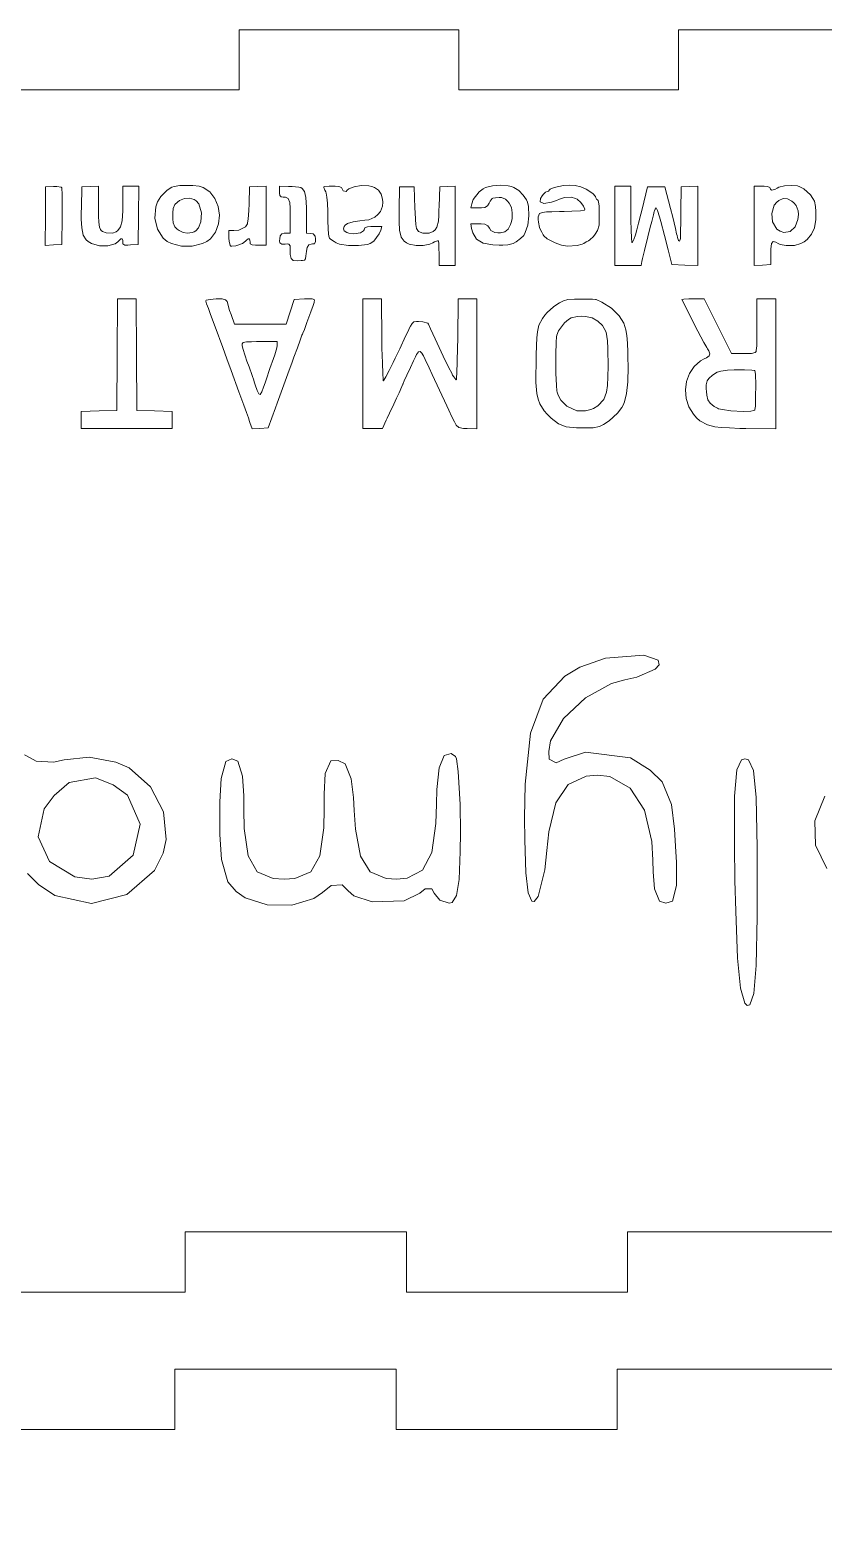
# Model space of a CAD drawing. Header units: millimetres. Extents: x 0 to 610, y 0 to 514.
# Drawn here: x 126.2 to 165.8, y 340.9 to 415 of the extents above; entities that cross this region are included whole.
import ezdxf

# ---------------------------------------------------------------- set-up
doc = ezdxf.new("R2010")
doc.units = ezdxf.units.MM
doc.header["$LTSCALE"] = 0.05
doc.layers.get('0').update_dxf_attribs({"plot": 0})
doc.layers.add('CUT', color=1, linetype='Continuous', lineweight=0)
doc.layers.add('ETCH', color=5, linetype='Continuous', lineweight=0)

# ---------------------------------------------------------------- blocks, each defined once
blk = doc.blocks.new('top')
blk.add_lwpolyline([(137.821, -240), (148.846, -240), (148.846, -237), (159.872, -237), (159.872, -240), (170.897, -240), (170.897, -237), (181.923, -237), (181.923, -240), (192.949, -240), (192.949, -237), (203.974, -237), (203.974, -240), (215, -240), (215, -227.368)])
blk = doc.blocks.new('back_outer')
for points in [[(181.923, 63), (170.897, 63), (170.897, 60), (159.872, 60), (159.872, 63), (148.846, 63), (148.846, 60), (137.821, 60)], [(135.359, 0), (146.308, 0), (146.308, 3), (157.256, 3), (157.256, 0), (168.205, 0), (168.205, 3), (179.154, 3)]]:
    blk.add_lwpolyline(points)
blk = doc.blocks.new('polymaker')
for p, q in [((152.44, 59.8), (152.73, 63.31)), ((152.73, 63.31), (153.22, 64.73)), ((153.22, 64.73), (153.55, 64.8)), ((153.55, 64.8), (153.87, 64.5)), ((153.87, 64.5), (154.38, 62.65)), ((154.38, 62.65), (154.75, 58.92)), ((152.32, 53.75), (152.44, 59.8)), ((154.75, 58.92), (154.99, 53.04)), ((152.3, 49.63), (152.32, 53.75)), ((154.99, 53.04), (155.08, 49.22)), ((162.88, 51.79), (163.69, 52.05)), ((163.69, 52.05), (164.48, 51.81)), ((189.78, 51.09), (190.34, 51.95)), ((190.34, 51.95), (190.72, 52.05)), ((190.72, 52.05), (191.86, 51.68)), ((207.57, 51.47), (210.32, 52.3)), ((210.32, 52.3), (213.38, 52.26)), ((213.38, 52.26), (216.15, 51.36)), ((230.89, 50.97), (235.31, 52.07)), ((235.31, 52.07), (239.85, 51.07)), ((162.35, 49.84), (162.88, 51.79)), ((164.48, 51.81), (165.13, 50.26)), ((165.13, 50.26), (165.29, 48.14)), ((178.77, 47.87), (179.6, 51.21)), ((179.6, 51.21), (180.11, 51.82)), ((180.11, 51.82), (180.41, 51.78)), ((180.41, 51.78), (180.87, 50.74)), ((180.87, 50.74), (181.16, 48.26)), ((189.46, 49.07), (189.78, 51.09)), ((191.86, 51.68), (192.6, 50.8)), ((192.6, 50.8), (192.88, 50.24)), ((192.88, 50.24), (193.7, 50.24)), ((193.7, 50.24), (194.38, 50.8)), ((194.38, 50.8), (196.34, 51.75)), ((196.34, 51.75), (200.31, 51.88)), ((200.31, 51.88), (202.58, 51.13)), ((202.58, 51.13), (203.32, 50.52)), ((203.32, 50.52), (204.06, 49.76)), ((205.44, 49.85), (206.5, 50.72)), ((206.5, 50.72), (207.57, 51.47)), ((216.15, 51.36), (217.25, 50.59)), ((217.25, 50.59), (218.3, 49.37)), ((227.46, 47.96), (230.89, 50.97)), ((239.85, 51.07), (241.9, 49.72)), ((152.32, 45.14), (152.3, 49.63)), ((155.08, 49.22), (155.15, 44.82)), ((162.38, 46.97), (162.35, 49.84)), ((181.16, 48.26), (181.29, 44.13)), ((189.32, 45.59), (189.46, 49.07)), ((195.95, 48.93), (194.05, 47.93)), ((197.22, 49.05), (195.95, 48.93)), ((198.56, 48.96), (197.22, 49.05)), ((200.55, 48.14), (198.56, 48.96)), ((204.06, 49.76), (205.44, 49.85)), ((209.94, 48.96), (207.97, 48.12)), ((211.3, 49.05), (209.94, 48.96)), ((212.66, 48.96), (211.3, 49.05)), ((214.63, 48.12), (212.66, 48.96)), ((218.3, 49.37), (219.11, 46.59)), ((233.09, 48.66), (230.11, 46.05)), ((235.27, 49.05), (233.09, 48.66)), ((237.39, 48.77), (235.27, 49.05)), ((240.54, 46.85), (237.39, 48.77)), ((241.9, 49.72), (243.27, 48.32)), ((143.61, 47.71), (145.05, 44.79)), ((162.48, 44.93), (162.38, 46.97)), ((165.29, 48.14), (165.3, 46.68)), ((165.3, 46.68), (165.43, 44.34)), ((178.52, 45.48), (178.77, 47.87)), ((194.05, 47.93), (192.89, 45.72)), ((201.77, 46.19), (200.55, 48.14)), ((207.97, 48.12), (206.83, 46.12)), ((215.77, 46.14), (214.63, 48.12)), ((219.11, 46.59), (219.29, 43.49)), ((226.37, 45.82), (227.46, 47.96)), ((241.93, 43.76), (240.54, 46.85)), ((145.05, 44.79), (145.13, 41.77)), ((152.44, 38.86), (152.32, 45.14)), ((155.15, 44.82), (155.13, 38.68)), ((162.62, 42.8), (162.48, 44.93)), ((178.29, 43.13), (178.52, 45.48)), ((189.3, 43.22), (189.32, 45.59)), ((192.89, 45.72), (192.36, 42.09)), ((202.39, 42.8), (201.77, 46.19)), ((206.83, 46.12), (206.35, 42.66)), ((216.25, 42.71), (215.77, 46.14)), ((225.99, 44.1), (226.37, 45.82)), ((230.11, 46.05), (229.23, 42.2)), ((162.99, 39.71), (162.62, 42.8)), ((165.43, 44.34), (166.37, 40.44)), ((177.4, 39.52), (178.29, 43.13)), ((181.29, 44.13), (181.3, 41.38)), ((189.35, 39.73), (189.3, 43.22)), ((202.55, 40.47), (202.39, 42.8)), ((206.35, 42.66), (206.3, 40.28)), ((216.3, 40.35), (216.25, 42.71)), ((219.29, 43.49), (219.3, 41.39)), ((226.32, 40.64), (225.99, 44.1)), ((241.21, 40.26), (241.93, 43.76)), ((145.13, 41.77), (143.86, 38.68)), ((181.3, 41.38), (181.23, 37.2)), ((192.36, 42.09), (192.3, 39.67)), ((219.3, 41.39), (219.29, 39.39)), ((229.23, 42.2), (230.79, 38.56)), ((164.17, 36.91), (162.99, 39.71)), ((166.37, 40.44), (168.16, 37.68)), ((175.89, 37.25), (177.4, 39.52)), ((189.59, 35.61), (189.35, 39.73)), ((192.3, 39.67), (192.26, 37.87)), ((202.64, 38.87), (202.55, 40.47)), ((206.3, 40.28), (206.29, 38.42)), ((216.32, 38.66), (216.3, 40.35)), ((219.29, 39.39), (219.14, 36.49)), ((227.94, 37.51), (226.32, 40.64)), ((239.94, 38.6), (241.21, 40.26)), ((152.77, 35.47), (152.44, 38.86)), ((155.13, 38.68), (154.86, 35.41)), ((168.16, 37.68), (170.7, 36.24)), ((173.64, 36.18), (175.89, 37.25)), ((181.23, 37.2), (180.57, 30.84)), ((192.26, 37.87), (191.94, 35.14)), ((202.91, 36.51), (202.64, 38.87)), ((206.29, 38.42), (206.15, 35.86)), ((216.47, 36.19), (216.32, 38.66)), ((230.61, 35.17), (227.94, 37.51)), ((230.79, 38.56), (232.58, 37.26)), ((232.58, 37.26), (234.78, 36.39)), ((238.1, 36.99), (239.94, 38.6)), ((153.39, 34.17), (152.77, 35.47)), ((154.86, 35.41), (154.27, 34.16)), ((165.65, 35.43), (164.17, 36.91)), ((168.1, 33.91), (165.65, 35.43)), ((170.7, 36.24), (172.22, 36.05)), ((172.22, 36.05), (173.64, 36.18)), ((189.81, 34.05), (189.59, 35.61)), ((203.69, 34.67), (202.91, 36.51)), ((206.15, 35.86), (205.47, 34.28)), ((217.07, 34.34), (216.47, 36.19)), ((219.14, 36.49), (218.54, 34.37)), ((234.78, 36.39), (238.1, 36.99)), ((153.83, 34.05), (153.39, 34.17)), ((154.27, 34.16), (153.83, 34.05)), ((173.73, 33.2), (168.1, 33.91)), ((176.37, 34.08), (173.73, 33.2)), ((177.35, 34.53), (176.37, 34.08)), ((178.23, 34.09), (177.35, 34.53)), ((178.3, 33.1), (178.23, 34.09)), ((189.94, 33.74), (189.81, 34.05)), ((190.47, 33.36), (189.94, 33.74)), ((191.34, 33.61), (190.47, 33.36)), ((191.94, 35.14), (191.34, 33.61)), ((204.56, 34.24), (203.69, 34.67)), ((205.47, 34.28), (204.56, 34.24)), ((217.8, 34.05), (217.07, 34.34)), ((218.54, 34.37), (217.8, 34.05)), ((232.27, 34.43), (230.61, 35.17)), ((235.59, 33.84), (232.27, 34.43)), ((238.69, 34.16), (235.59, 33.84)), ((240.04, 34.45), (238.69, 34.16)), ((242.21, 34.33), (240.04, 34.45)), ((242.96, 33.92), (242.21, 34.33)), ((243.63, 33.52), (242.96, 33.92)), ((176.44, 28.98), (178.07, 31.78)), ((178.07, 31.78), (178.3, 33.1)), ((180.57, 30.84), (179, 26.59)), ((173.72, 26.41), (176.44, 28.98)), ((170.48, 24.62), (173.72, 26.41)), ((179, 26.59), (176.28, 23.72)), ((167.3, 23.83), (168.83, 24.17)), ((168.83, 24.17), (170.48, 24.62)), ((164.55, 22.29), (165.02, 22.83)), ((164.65, 21.71), (164.55, 22.29)), ((165.02, 22.83), (167.3, 23.83)), ((174.4, 22.6), (171.22, 21.49)), ((176.28, 23.72), (174.4, 22.6)), ((166.43, 21.09), (164.65, 21.71)), ((171.22, 21.49), (166.43, 21.09))]:
    blk.add_line(p, q)
blk = doc.blocks.new('electromate')
for p, q in [((729.9, 136.5), (729.9, 185.1)), ((729.9, 185.1), (752.1, 184.8)), ((752.1, 184.8), (756.6, 184.7)), ((756.6, 184.7), (764.3, 184.4)), ((764.3, 184.4), (770.5, 184.1)), ((770.5, 184.1), (775.4, 183.5)), ((775.4, 183.5), (780.9, 182.1)), ((780.9, 182.1), (786.4, 179)), ((786.4, 179), (788.9, 176.8)), ((847.9, 173.3), (854.1, 179)), ((854.1, 179), (858.3, 181.8)), ((858.3, 181.8), (861.3, 183.2)), ((861.3, 183.2), (866, 184.2)), ((866, 184.2), (870.7, 184.4)), ((870.7, 184.4), (873.9, 184.4)), ((873.9, 184.4), (878.6, 184.3)), ((878.6, 184.3), (886.1, 183.5)), ((886.1, 183.5), (891.9, 181.2)), ((891.9, 181.2), (897.4, 177)), ((952.9, 136.5), (952.9, 185)), ((952.9, 185), (960.1, 184.7)), ((960.1, 184.7), (962.8, 184.7)), ((962.8, 184.7), (966.3, 184.1)), ((966.3, 184.1), (968.2, 182.2)), ((968.2, 182.2), (969.6, 179.9)), ((969.6, 179.9), (971.4, 176.2)), ((1019.7, 177.2), (1020.4, 178.7)), ((1020.4, 178.7), (1023.1, 184.9)), ((1023.1, 184.9), (1030.5, 184.9)), ((1030.5, 184.9), (1037.9, 184.9)), ((1037.9, 184.9), (1037.9, 136.4)), ((1103.1, 169.4), (1108.6, 184.4)), ((1108.6, 184.4), (1114.6, 184.7)), ((1114.6, 184.7), (1120.5, 185)), ((1120.5, 185), (1122.1, 180.2)), ((1122.1, 180.2), (1122.3, 179.5)), ((1122.3, 179.5), (1123.2, 176.9)), ((1180.1, 178.5), (1180.1, 184.9)), ((1180.1, 184.9), (1214, 184.9)), ((1180.1, 172), (1180.1, 178.5)), ((1214, 184.9), (1247.9, 184.9)), ((1247.9, 184.9), (1247.9, 178.5)), ((1247.9, 178.5), (1247.9, 172)), ((745.1, 168.1), (744.9, 161.8)), ((745.4, 170.6), (745.1, 168.1)), ((745.6, 171.1), (745.4, 170.6)), ((746.2, 171.4), (745.6, 171.1)), ((748.5, 171.8), (746.2, 171.4)), ((754.2, 172), (748.5, 171.8)), ((763.5, 171.5), (754.2, 172)), ((769.6, 170.7), (763.5, 171.5)), ((772.5, 170), (769.6, 170.7)), ((773.4, 169.7), (772.5, 170)), ((775.7, 168.3), (773.4, 169.7)), ((778.9, 166), (775.7, 168.3)), ((788.9, 176.8), (791.2, 174.2)), ((791.2, 174.2), (794.7, 168.6)), ((794.7, 168.6), (796.7, 162.4)), ((842.6, 164.9), (843.6, 167.3)), ((843.6, 167.3), (844.7, 169.2)), ((844.7, 169.2), (847.9, 173.3)), ((862.5, 167.9), (858, 163.1)), ((865.7, 169.8), (862.5, 167.9)), ((867.7, 170.7), (865.7, 169.8)), ((871.9, 171.7), (867.7, 170.7)), ((878.2, 171.5), (871.9, 171.7)), ((885.7, 168.1), (878.2, 171.5)), ((890.1, 163.7), (885.7, 168.1)), ((897.4, 177), (900.5, 174)), ((900.5, 174), (902.7, 171.5)), ((902.7, 171.5), (905.8, 166.3)), ((971.4, 176.2), (973.8, 171.1)), ((973.8, 171.1), (975.2, 167.9)), ((975.2, 167.9), (980.7, 156.3)), ((1012.7, 162.1), (1014.8, 166.6)), ((1014.8, 166.6), (1018, 173.4)), ((1018, 173.4), (1019.7, 177.2)), ((1101.9, 166), (1103.1, 169.4)), ((1123.2, 176.9), (1124.7, 172.8)), ((1124.7, 172.8), (1126.7, 167.4)), ((1126.7, 167.4), (1130.3, 157.5)), ((1193.2, 171.7), (1180.1, 172)), ((1206.4, 171.4), (1193.2, 171.7)), ((1206.6, 129.7), (1206.4, 171.4)), ((1221.4, 171.4), (1221.1, 129.7)), ((1234.6, 171.7), (1221.4, 171.4)), ((1247.9, 172), (1234.6, 171.7)), ((744.9, 161.8), (744.8, 151.5)), ((780.6, 163.4), (778.9, 166)), ((781.4, 159.8), (780.6, 163.4)), ((781.6, 157.3), (781.4, 159.8)), ((781.7, 155.3), (781.6, 157.3)), ((781.8, 152.2), (781.7, 155.3)), ((797.3, 156), (796.4, 149.6)), ((796.7, 162.4), (797.3, 156)), ((840.2, 150), (841.1, 158.6)), ((841.1, 158.6), (842.6, 164.9)), ((856.1, 157.6), (855.4, 152.6)), ((858, 163.1), (856.1, 157.6)), ((892.2, 159.9), (890.1, 163.7)), ((892.9, 157.8), (892.2, 159.9)), ((893.1, 156.7), (892.9, 157.8)), ((893.4, 152.7), (893.1, 156.7)), ((905.8, 166.3), (907, 162.8)), ((907, 162.8), (908.1, 158.6)), ((908.1, 158.6), (908.8, 150.4)), ((980.7, 156.3), (986.2, 144.4)), ((1008.7, 153.4), (1010.8, 158.1)), ((1010.8, 158.1), (1012.7, 162.1)), ((1093.8, 144), (1098.9, 157.8)), ((1098.9, 157.8), (1101.9, 166)), ((1113.3, 157.5), (1112, 154)), ((1114.4, 159.3), (1113.3, 157.5)), ((1115.4, 158.8), (1114.4, 159.3)), ((1115.9, 157.9), (1115.4, 158.8)), ((1116.6, 156.5), (1115.9, 157.9)), ((1118.2, 152.3), (1116.6, 156.5)), ((1130.3, 157.5), (1136.1, 141.6)), ((744.8, 151.5), (745, 145)), ((745, 145), (745.3, 142.3)), ((773.5, 142.8), (777, 145)), ((777, 145), (779.8, 147.6)), ((779.8, 147.6), (781, 149.3)), ((781, 149.3), (781.8, 152.2)), ((796.4, 149.6), (794.3, 143.7)), ((840, 138.7), (840.2, 150)), ((855.1, 146.2), (855, 138.3)), ((855.4, 152.6), (855.1, 146.2)), ((893.8, 143.6), (893.4, 152.7)), ((908.8, 150.4), (908.8, 143.7)), ((967.9, 147.1), (967.7, 143.3)), ((968.1, 148.3), (967.9, 147.1)), ((968.2, 148.4), (968.1, 148.3)), ((968.6, 148.2), (968.2, 148.4)), ((970.1, 146.3), (968.6, 148.2)), ((970.9, 144.9), (970.1, 146.3)), ((971.6, 143.6), (970.9, 144.9)), ((986.2, 144.4), (988.5, 139.6)), ((1002.4, 139.3), (1005, 144.9)), ((1005, 144.9), (1007, 149.3)), ((1007, 149.3), (1007.8, 151.1)), ((1007.8, 151.1), (1007.9, 151.4)), ((1007.9, 151.4), (1008, 151.7)), ((1008, 151.7), (1008.7, 153.4)), ((1020.7, 146.2), (1018.3, 141.6)), ((1022.2, 148.8), (1020.7, 146.2)), ((1022.5, 149.2), (1022.2, 148.8)), ((1022.6, 149.1), (1022.5, 149.2)), ((1022.8, 147.9), (1022.6, 149.1)), ((1023, 144.1), (1022.8, 147.9)), ((1110.1, 148.4), (1107.2, 140.1)), ((1110.8, 150.6), (1110.1, 148.4)), ((1112, 154), (1110.8, 150.6)), ((1118.9, 149.9), (1118.2, 152.3)), ((1119.3, 148.6), (1118.9, 149.9)), ((1120.5, 145.2), (1119.3, 148.6)), ((1122.7, 138.8), (1120.5, 145.2)), ((729.9, 87.9), (729.9, 136.5)), ((745.3, 142.3), (745.5, 141.7)), ((745.5, 141.7), (745.8, 141.6)), ((745.8, 141.6), (747.8, 141.3)), ((747.8, 141.3), (753.1, 141)), ((753.1, 141), (757.7, 141)), ((757.7, 141), (760.9, 141)), ((760.9, 141), (765.9, 141.2)), ((765.9, 141.2), (770.9, 141.9)), ((770.9, 141.9), (773.5, 142.8)), ((786.1, 134.4), (783.3, 132.8)), ((790.8, 138.5), (786.1, 134.4)), ((794.3, 143.7), (790.8, 138.5)), ((840.1, 131.9), (840, 138.7)), ((855, 138.3), (855, 133.7)), ((855, 133.7), (855.1, 130.4)), ((893.9, 129.5), (893.8, 143.6)), ((908.7, 134.3), (908.6, 130)), ((908.8, 143.7), (908.7, 137.8)), ((908.7, 137.8), (908.7, 134.3)), ((952.9, 87.9), (952.9, 136.5)), ((967.4, 135.1), (967.2, 124.3)), ((967.7, 143.3), (967.4, 135.1)), ((973.7, 139.4), (971.6, 143.6)), ((978, 130.7), (973.7, 139.4)), ((988.5, 139.6), (991.4, 133.3)), ((991.4, 133.3), (992.7, 130.5)), ((998.7, 131.2), (1000.1, 134.2)), ((1000.1, 134.2), (1002.4, 139.3)), ((1015.3, 135.6), (1013.7, 132.2)), ((1018.3, 141.6), (1015.3, 135.6)), ((1023.3, 135.8), (1023, 144.1)), ((1023.6, 124.9), (1023.3, 135.8)), ((1037.9, 136.4), (1037.9, 87.9)), ((1089.3, 131.6), (1090.7, 135.4)), ((1090.7, 135.4), (1093.8, 144)), ((1107.2, 140.1), (1104.5, 132.6)), ((1124.3, 134.5), (1122.7, 138.8)), ((1125.7, 130.5), (1124.3, 134.5)), ((1136.1, 141.6), (1139.3, 132.9)), ((744.1, 123.2), (744, 117.7)), ((744.4, 126.7), (744.1, 123.2)), ((744.5, 127.4), (744.4, 126.7)), ((745.2, 128.1), (744.5, 127.4)), ((747.9, 128.8), (745.2, 128.1)), ((751.5, 128.9), (747.9, 128.8)), ((753.9, 128.9), (751.5, 128.9)), ((762.8, 128.9), (753.9, 128.9)), ((773, 108.4), (762.8, 128.9)), ((779.6, 130.6), (779.1, 129)), ((779.1, 129), (779.9, 126.9)), ((781.6, 132), (779.6, 130.6)), ((779.9, 126.9), (780.7, 125.4)), ((780.7, 125.4), (781.3, 124.4)), ((781.3, 124.4), (783.4, 120.6)), ((783.3, 132.8), (781.6, 132)), ((840.2, 127.9), (840.1, 131.9)), ((840.5, 121), (840.2, 127.9)), ((855.1, 130.4), (855.2, 125.1)), ((855.2, 125.1), (855.4, 119.3)), ((893.7, 120.3), (893.9, 129.5)), ((908.4, 122.8), (908.1, 117.2)), ((908.6, 130), (908.4, 122.8)), ((967.2, 124.3), (967.1, 118.2)), ((984, 117.9), (978, 130.7)), ((992.7, 130.5), (993.1, 129.7)), ((993.1, 129.7), (993.8, 128.5)), ((993.8, 128.5), (995, 127.2)), ((995, 127.2), (996.4, 127.5)), ((996.4, 127.5), (997.8, 129.5)), ((997.8, 129.5), (998.7, 131.2)), ((1010.4, 125.3), (1006, 116)), ((1013.7, 132.2), (1010.4, 125.3)), ((1023.6, 118.7), (1023.6, 124.9)), ((1084.6, 118.8), (1086.7, 124.5)), ((1086.7, 124.5), (1089.3, 131.6)), ((1102.1, 124.5), (1101.9, 122.8)), ((1101.9, 122.8), (1101.9, 119.9)), ((1103.5, 129.7), (1102.1, 124.5)), ((1104.5, 132.6), (1103.5, 129.7)), ((1127.3, 125.2), (1125.7, 130.5)), ((1127.8, 122.9), (1127.3, 125.2)), ((1127.9, 122.3), (1127.8, 122.9)), ((1127.8, 121.5), (1127.9, 122.3)), ((1139.3, 132.9), (1142.4, 124.4)), ((1142.4, 124.4), (1148, 109)), ((1206.9, 87.9), (1206.6, 129.7)), ((1221.1, 129.7), (1220.9, 87.9)), ((744, 117.7), (743.9, 110.7)), ((783.4, 120.6), (787.9, 112.1)), ((787.9, 112.1), (794.5, 99.4)), ((841, 115.5), (840.5, 121)), ((841.6, 111.1), (841, 115.5)), ((843.1, 106.1), (841.6, 111.1)), ((855.4, 119.3), (856.4, 113)), ((856.4, 113), (857.8, 110.2)), ((887.5, 105.9), (892, 112)), ((892, 112), (893.2, 115.1)), ((893.2, 115.1), (893.4, 116.3)), ((893.4, 116.3), (893.7, 120.3)), ((907.6, 112.7), (906.5, 107.7)), ((908.1, 117.2), (907.6, 112.7)), ((967.1, 118.2), (966.8, 87.9)), ((987.5, 110.4), (984, 117.9)), ((1003.9, 111.6), (1003.2, 110.2)), ((1006, 116), (1003.9, 111.6)), ((1023.9, 87.9), (1023.6, 118.7)), ((1079.6, 105.7), (1081.5, 111)), ((1081.5, 111), (1082.6, 113.6)), ((1082.6, 113.6), (1082.9, 114.4)), ((1082.9, 114.4), (1083.3, 115.2)), ((1083.3, 115.2), (1084.6, 118.8)), ((1101.9, 119.9), (1114.9, 119.9)), ((1114.9, 119.9), (1117.1, 119.9)), ((1117.1, 119.9), (1120.9, 120)), ((1120.9, 120), (1124.7, 120.1)), ((1124.7, 120.1), (1127.2, 120.5)), ((1127.2, 120.5), (1127.8, 121.5)), ((743.9, 110.7), (743.9, 106.9)), ((743.9, 106.9), (743.9, 87.9)), ((783.2, 87.9), (773, 108.4)), ((846.6, 100.8), (843.1, 106.1)), ((849.1, 98.1), (846.6, 100.8)), ((857.8, 110.2), (859.2, 108)), ((859.2, 108), (862.6, 104.6)), ((862.6, 104.6), (866.8, 102.3)), ((866.8, 102.3), (871.8, 101.1)), ((871.8, 101.1), (874.6, 101)), ((874.6, 101), (877.8, 101.1)), ((877.8, 101.1), (882.4, 102.2)), ((882.4, 102.2), (884.5, 103.5)), ((884.5, 103.5), (887.5, 105.9)), ((902, 100.1), (900.3, 98.2)), ((903.9, 102.6), (902, 100.1)), ((906.5, 107.7), (903.9, 102.6)), ((988.7, 107.5), (987.5, 110.4)), ((988.9, 107), (988.7, 107.5)), ((989.4, 106.1), (988.9, 107)), ((993.2, 105.1), (989.4, 106.1)), ((996.4, 104.9), (993.2, 105.1)), ((997.8, 105), (996.4, 104.9)), ((999.8, 105.2), (997.8, 105)), ((1001.1, 106.3), (999.8, 105.2)), ((1002.4, 108.5), (1001.1, 106.3)), ((1003.2, 110.2), (1002.4, 108.5)), ((1076.7, 97.8), (1079.6, 105.7)), ((1095.1, 106.9), (1092.1, 97.7)), ((1114.4, 106.9), (1095.1, 106.9)), ((1133.6, 106.9), (1114.4, 106.9)), ((1136.2, 99.7), (1133.6, 106.9)), ((1148, 109), (1151.4, 99.8)), ((1151.4, 99.8), (1153.1, 95.1)), ((794.5, 99.4), (798.3, 91.8)), ((798.3, 91.8), (799.7, 89)), ((799.7, 89), (799.9, 88.5)), ((852.5, 95), (849.1, 98.1)), ((859.6, 90.4), (852.5, 95)), ((863.9, 88.6), (859.6, 90.4)), ((888.2, 89.4), (885, 88.6)), ((891.2, 91), (888.2, 89.4)), ((893.1, 92.3), (891.2, 91)), ((895.6, 94.1), (893.1, 92.3)), ((900.3, 98.2), (895.6, 94.1)), ((1074, 89.4), (1074.2, 90.1)), ((1074.2, 88.4), (1074, 89.4)), ((1074.2, 90.1), (1074.3, 90.7)), ((1074.3, 90.7), (1075, 92.9)), ((1075, 92.9), (1076.7, 97.8)), ((1092.1, 97.7), (1089.1, 88.4)), ((1137.3, 96.7), (1136.2, 99.7)), ((1138.7, 91.9), (1137.3, 96.7)), ((1138.9, 90.7), (1138.7, 91.9)), ((1139.1, 90), (1138.9, 90.7)), ((1140.3, 88.8), (1139.1, 90)), ((1141.2, 88.4), (1140.3, 88.8)), ((1154.8, 89), (1151.8, 88.4)), ((1153.1, 95.1), (1154.4, 91.7)), ((1154.4, 91.7), (1155, 89.8)), ((1155.1, 89.4), (1154.8, 89)), ((1155, 89.8), (1155.1, 89.4)), ((736.9, 87.9), (729.9, 87.9)), ((743.9, 87.9), (736.9, 87.9)), ((791.5, 87.9), (783.2, 87.9)), ((794.8, 88), (791.5, 87.9)), ((798.4, 88.2), (794.8, 88)), ((799.7, 88.4), (798.4, 88.2)), ((799.9, 88.5), (799.7, 88.4)), ((864.4, 88.4), (863.9, 88.6)), ((866.6, 88.3), (864.4, 88.4)), ((872, 88.2), (866.6, 88.3)), ((876.4, 88.2), (872, 88.2)), ((880, 88.3), (876.4, 88.2)), ((885, 88.6), (880, 88.3)), ((959.9, 87.9), (952.9, 87.9)), ((966.8, 87.9), (959.9, 87.9)), ((1030.9, 87.9), (1023.9, 87.9)), ((1037.9, 87.9), (1030.9, 87.9)), ((1075.6, 88.1), (1074.2, 88.4)), ((1078.8, 88.1), (1075.6, 88.1)), ((1081.4, 88.1), (1078.8, 88.1)), ((1089.1, 88.4), (1081.4, 88.1)), ((1142.8, 88.1), (1141.2, 88.4)), ((1147.2, 88), (1142.8, 88.1)), ((1151.8, 88.4), (1147.2, 88)), ((1213.9, 87.9), (1206.9, 87.9)), ((1220.9, 87.9), (1213.9, 87.9)), ((733.5, 62.5), (739.8, 62.8)), ((733.5, 54.1), (733.5, 62.5)), ((739.8, 62.8), (746, 63.1)), ((746, 63.1), (746, 33.5)), ((788, 33.5), (788, 63.1)), ((788, 63.1), (797.7, 62.8)), ((797.7, 62.8), (807.4, 62.5)), ((807.4, 62.5), (810.2, 51.5)), ((827.9, 51.9), (829.2, 57.8)), ((829.2, 57.8), (829.7, 60.2)), ((829.7, 60.2), (830.2, 63)), ((830.2, 63), (840.1, 63)), ((840.1, 63), (850, 63)), ((850, 63), (850, 33.5)), ((969, 33.4), (969, 63)), ((969, 63), (975, 63)), ((975, 63), (981, 63)), ((981, 63), (981, 54.2)), ((1080.2, 54.4), (1080.3, 56)), ((1080.3, 56), (1080.6, 58.1)), ((1080.6, 58.1), (1081.4, 59.1)), ((1081.4, 59.1), (1082.9, 59.4)), ((1082.9, 59.4), (1084, 59.5)), ((1084, 59.5), (1086.5, 59.6)), ((1086.5, 59.6), (1089.8, 59.3)), ((1089.8, 59.3), (1091.4, 57.9)), ((1091.4, 57.9), (1092, 55)), ((706.5, 43.6), (708.7, 45.4)), ((708.7, 45.4), (711.1, 46.8)), ((711.1, 46.8), (715.8, 48.2)), ((715.8, 48.2), (719.2, 48.3)), ((719.2, 48.3), (722.2, 48.2)), ((722.2, 48.2), (726.6, 47.4)), ((726.6, 47.4), (728.2, 46.6)), ((728.2, 46.6), (729.7, 45.7)), ((729.7, 45.7), (731.9, 45.2)), ((731.9, 45.2), (733, 46.8)), ((733, 46.8), (733.5, 51)), ((733.5, 51), (733.5, 54.1)), ((801.6, 45), (801.1, 44)), ((802.4, 44.4), (801.6, 45)), ((810.2, 51.5), (812.9, 40.7)), ((825.4, 41.7), (827.9, 51.9)), ((836.7, 45.8), (835.7, 43.8)), ((837.1, 46), (836.7, 45.8)), ((837.3, 45.6), (837.1, 46)), ((837.6, 42.4), (837.3, 45.6)), ((868.5, 44), (869.5, 44.6)), ((869.5, 44.6), (871.4, 45.4)), ((871.4, 45.4), (873, 46.6)), ((873, 46.6), (874.2, 47.3)), ((874.2, 47.3), (878, 48.3)), ((878, 48.3), (885.3, 48.6)), ((885.3, 48.6), (889.8, 47.9)), ((889.8, 47.9), (894.4, 46.3)), ((894.4, 46.3), (900.3, 43.2)), ((920.3, 43), (923.5, 45.4)), ((923.5, 45.4), (925.8, 46.8)), ((925.8, 46.8), (929.6, 47.8)), ((929.6, 47.8), (933.5, 48)), ((933.5, 48), (936.2, 48)), ((936.2, 48), (940.8, 47.8)), ((940.8, 47.8), (948.1, 46.4)), ((948.1, 46.4), (953, 43.4)), ((981, 54.2), (981.1, 50.7)), ((981.1, 50.7), (981.3, 46.6)), ((981.3, 46.6), (981.5, 45)), ((981.5, 45), (981.7, 44.7)), ((981.7, 44.7), (982.2, 44.6)), ((982.2, 44.6), (984.3, 45.4)), ((984.3, 45.4), (985.7, 46.1)), ((985.7, 46.1), (987.8, 47.1)), ((987.8, 47.1), (992.8, 48.3)), ((992.8, 48.3), (998.2, 48.3)), ((998.2, 48.3), (1003.2, 47.2)), ((1003.2, 47.2), (1005.2, 46.2)), ((1005.2, 46.2), (1007, 44.9)), ((1007, 44.9), (1009.4, 41.9)), ((1025.6, 39.6), (1029.7, 44.9)), ((1029.7, 44.9), (1032.3, 46.6)), ((1032.3, 46.6), (1034.5, 47.4)), ((1034.5, 47.4), (1041, 48.3)), ((1041, 48.3), (1048.6, 48.1)), ((1048.6, 48.1), (1055.3, 47.1)), ((1055.3, 47.1), (1057.7, 46.2)), ((1057.7, 46.2), (1059.3, 45.3)), ((1059.3, 45.3), (1062, 43.5)), ((1073.1, 45.3), (1074, 46.9)), ((1073.2, 43.2), (1073.1, 45.3)), ((1074, 46.9), (1075.3, 47)), ((1075.3, 47), (1076.5, 47.1)), ((1076.5, 47.1), (1078.2, 47.8)), ((1078.2, 47.8), (1079.4, 49.6)), ((1079.4, 49.6), (1080, 52.5)), ((1080, 52.5), (1080.2, 54.4)), ((1092, 55), (1092, 52.8)), ((1092, 52.8), (1092, 51)), ((1092, 51), (1092.2, 48.5)), ((1092.2, 48.5), (1093, 47.1)), ((1093, 47.1), (1094.2, 47)), ((1094.2, 47), (1095.9, 47.1)), ((1095.9, 47.1), (1098.2, 47.1)), ((1098.2, 47.1), (1099.8, 46.1)), ((1099.8, 46.1), (1100, 44.6)), ((1100, 44.6), (1099.9, 43.1)), ((1110, 25.9), (1110, 48)), ((1110, 48), (1116, 48)), ((1116, 48), (1117.9, 48)), ((1117.9, 48), (1120.4, 47.8)), ((1120.4, 47.8), (1121.9, 46.9)), ((1121.9, 46.9), (1122, 45.5)), ((1122, 45.5), (1122.1, 44.5)), ((1122.1, 44.5), (1122.5, 43.3)), ((1124.7, 44.1), (1125.5, 45)), ((1125.5, 45), (1127.7, 46.6)), ((1127.7, 46.6), (1132.6, 48.4)), ((1132.6, 48.4), (1135.5, 48.8)), ((1135.5, 48.8), (1136.4, 48.7)), ((1136.4, 48.7), (1136.9, 48.1)), ((1136.9, 48.1), (1137.6, 44.9)), ((1137.6, 44.9), (1137.8, 42.6)), ((1151.6, 43.2), (1154.2, 45.2)), ((1154.2, 45.2), (1157.5, 46.8)), ((1157.5, 46.8), (1165.1, 48.7)), ((1165.1, 48.7), (1173.2, 48.7)), ((1173.2, 48.7), (1180.7, 46.8)), ((1180.7, 46.8), (1183.9, 45.2)), ((1183.9, 45.2), (1186.7, 42.8)), ((1205.2, 25.7), (1205.5, 47.5)), ((1205.5, 47.5), (1211.2, 47.8)), ((1211.2, 47.8), (1213.1, 47.9)), ((1213.1, 47.9), (1215.5, 47.9)), ((1215.5, 47.9), (1216.9, 47)), ((1216.9, 47), (1217, 45.5)), ((1217, 45.5), (1217, 44.5)), ((1217, 44.5), (1217.4, 43.3)), ((1218.3, 43.3), (1219.7, 44.4)), ((1219.7, 44.4), (1220.7, 45.4)), ((1220.7, 45.4), (1222.7, 46.9)), ((1222.7, 46.9), (1228, 48.5)), ((1228, 48.5), (1234.2, 48.5)), ((1234.2, 48.5), (1240.2, 46.7)), ((1240.2, 46.7), (1242.7, 45.2)), ((1242.7, 45.2), (1244.3, 43.9)), ((1262.2, 27), (1262.5, 47.5)), ((1262.5, 47.5), (1268.6, 47.8)), ((1268.6, 47.8), (1274.8, 48.1)), ((1274.8, 48.1), (1274.6, 26.3)), ((700.1, 28.7), (701.1, 34.9)), ((701.1, 34.9), (703.2, 39.7)), ((703.2, 39.7), (706.5, 43.6)), ((715.4, 34.3), (713.3, 28.7)), ((719.1, 37.7), (715.4, 34.3)), ((723.9, 38.4), (719.1, 37.7)), ((726.5, 37.6), (723.9, 38.4)), ((729, 35.9), (726.5, 37.6)), ((732.2, 30.6), (729, 35.9)), ((746, 33.5), (746, 4)), ((788, 3.9), (788, 33.5)), ((800.9, 38.4), (800.8, 29.7)), ((801, 42.7), (800.9, 41.9)), ((800.9, 41.9), (800.9, 38.4)), ((801.1, 44), (801, 42.7)), ((803.2, 42.3), (802.4, 44.4)), ((803.5, 40.7), (803.2, 42.3)), ((803.8, 39.6), (803.5, 40.7)), ((804.6, 35.6), (803.8, 39.6)), ((806.7, 27), (804.6, 35.6)), ((812.9, 40.7), (815.6, 30.2)), ((822.4, 30.4), (823.5, 34.5)), ((823.5, 34.5), (825.4, 41.7)), ((833.6, 36.4), (832.3, 31.4)), ((834.6, 40.2), (833.6, 36.4)), ((835.7, 43.8), (834.6, 40.2)), ((837.8, 36.7), (837.6, 42.4)), ((838, 29.2), (837.8, 36.7)), ((850, 33.5), (850, 4)), ((861.7, 33), (862.8, 37.1)), ((862.8, 37.1), (864.5, 39.7)), ((864.5, 39.7), (865.8, 41.4)), ((865.8, 41.4), (868.5, 44)), ((900.3, 43.2), (902.8, 41.1)), ((902.8, 41.1), (903.4, 40.2)), ((903.4, 40.2), (904.3, 38.3)), ((904.3, 38.3), (905.5, 36)), ((905.5, 36), (906.1, 34.7)), ((906.1, 34.7), (906.9, 30.8)), ((914.8, 32.9), (916.7, 38.6)), ((916.7, 38.6), (917.9, 40.7)), ((917.9, 40.7), (920.3, 43)), ((929.5, 35.9), (927.7, 32.5)), ((931.9, 38), (929.5, 35.9)), ((935.2, 38.8), (931.9, 38)), ((937.1, 38.8), (935.2, 38.8)), ((939.4, 38.5), (937.1, 38.8)), ((942.3, 36.9), (939.4, 38.5)), ((943.5, 35.3), (942.3, 36.9)), ((944.7, 33.5), (943.5, 35.3)), ((947, 32.3), (944.7, 33.5)), ((953, 43.4), (955.9, 38.7)), ((955.9, 38.7), (956.7, 35.6)), ((956.7, 35.6), (957.3, 32)), ((969, 3.9), (969, 33.4)), ((982.6, 34.6), (981.5, 30.1)), ((983.9, 36.4), (982.6, 34.6)), ((985.3, 37.7), (983.9, 36.4)), ((988.4, 38.9), (985.3, 37.7)), ((990.5, 39), (988.4, 38.9)), ((993, 38.9), (990.5, 39)), ((996.4, 37.8), (993, 38.9)), ((997.8, 35.4), (996.4, 37.8)), ((998.3, 32.6), (997.8, 35.4)), ((1009.4, 41.9), (1010.6, 36.8)), ((1010.6, 36.8), (1010.8, 30.6)), ((1023.8, 34), (1024.5, 36.7)), ((1029.9, 34), (1023.8, 34)), ((1024.5, 36.7), (1025.6, 39.6)), ((1031.8, 34), (1029.9, 34)), ((1034.4, 34.2), (1031.8, 34)), ((1036.3, 35.1), (1034.4, 34.2)), ((1036.9, 36.4), (1036.3, 35.1)), ((1037.5, 37.3), (1036.9, 36.4)), ((1039.7, 38.8), (1037.5, 37.3)), ((1044.5, 39.5), (1039.7, 38.8)), ((1048.4, 38.9), (1044.5, 39.5)), ((1049.8, 38.4), (1048.4, 38.9)), ((1051.7, 37.2), (1049.8, 38.4)), ((1051, 33), (1051.8, 34)), ((1052.4, 35.7), (1051.7, 37.2)), ((1051.8, 34), (1052.4, 35.7)), ((1062, 43.5), (1062.8, 42.8)), ((1062.8, 42.8), (1063.1, 42.2)), ((1063.1, 42.2), (1063.5, 39.7)), ((1063.5, 39.7), (1063.8, 35.6)), ((1063.8, 35.6), (1064, 29.9)), ((1073.4, 41.2), (1073.2, 43.2)), ((1075, 39.5), (1073.4, 41.2)), ((1076.8, 39.2), (1075, 39.5)), ((1080, 38.9), (1076.8, 39.2)), ((1080, 25), (1080, 38.9)), ((1095.4, 39), (1092, 39)), ((1092, 39), (1092, 26.7)), ((1096.6, 39.1), (1095.4, 39)), ((1098.4, 39.6), (1096.6, 39.1)), ((1099.5, 40.9), (1098.4, 39.6)), ((1099.9, 43.1), (1099.5, 40.9)), ((1122.5, 43.3), (1123.3, 43.2)), ((1123.3, 43.2), (1124.7, 44.1)), ((1125.4, 34.2), (1124, 32.1)), ((1130.4, 36.7), (1125.4, 34.2)), ((1134, 37), (1130.4, 36.7)), ((1137.8, 37), (1134, 37)), ((1137.8, 42.6), (1137.8, 37)), ((1145.5, 32.1), (1147.8, 38.2)), ((1147.8, 38.2), (1151.6, 43.2)), ((1160.4, 35.1), (1158.6, 30.6)), ((1162.4, 37.2), (1160.4, 35.1)), ((1163.6, 37.9), (1162.4, 37.2)), ((1165.3, 38.5), (1163.6, 37.9)), ((1168.7, 39), (1165.3, 38.5)), ((1172, 38.6), (1168.7, 39)), ((1174.9, 37.1), (1172, 38.6)), ((1176.3, 36), (1174.9, 37.1)), ((1178.1, 34.2), (1176.3, 36)), ((1179.3, 31.3), (1178.1, 34.2)), ((1186.7, 42.8), (1191, 36)), ((1191, 36), (1193, 27.7)), ((1217.4, 43.3), (1218.3, 43.3)), ((1218.6, 34.3), (1217.5, 29.7)), ((1220.6, 37.1), (1218.6, 34.3)), ((1221.9, 38), (1220.6, 37.1)), ((1224.7, 38.9), (1221.9, 38)), ((1229.4, 38.7), (1224.7, 38.9)), ((1232, 37.7), (1229.4, 38.7)), ((1233, 37), (1232, 37.7)), ((1233.6, 36.3), (1233, 37)), ((1234.4, 34.4), (1233.6, 36.3)), ((1234.8, 30.8), (1234.4, 34.4)), ((1244.3, 43.9), (1246.5, 40.4)), ((1246.5, 40.4), (1247.6, 34.9)), ((1247.6, 34.9), (1247.9, 28.6)), ((700, 25.1), (700.1, 28.7)), ((700, 22.7), (700, 25.1)), ((700.2, 19), (700, 22.7)), ((713.3, 28.7), (713, 25.1)), ((713, 25.1), (713.1, 22.2)), ((713.1, 22.2), (714.6, 18.4)), ((731.1, 18.2), (732.9, 24.2)), ((732.9, 24.2), (732.2, 30.6)), ((800.7, 22.5), (800.5, 4.5)), ((800.8, 29.7), (800.7, 22.5)), ((808.3, 20.5), (806.7, 27)), ((815.6, 30.2), (816.6, 26.8)), ((816.6, 26.8), (818, 22.1)), ((819.9, 21), (820.3, 22.2)), ((820.3, 22.2), (820.5, 22.9)), ((820.5, 22.9), (821.1, 25.2)), ((821.1, 25.2), (822.4, 30.4)), ((830.6, 24.9), (829.6, 21)), ((832.3, 31.4), (830.6, 24.9)), ((838, 25), (838, 29.2)), ((838, 4), (838, 25)), ((861.5, 28.4), (861.7, 33)), ((861.5, 25.1), (861.5, 28.4)), ((861.5, 22.5), (861.5, 25.1)), ((861.7, 18.5), (861.5, 22.5)), ((875.4, 22.2), (872.9, 21.9)), ((882.1, 22.6), (875.4, 22.2)), ((887.8, 22.8), (882.1, 22.6)), ((891.3, 22.8), (887.8, 22.8)), ((896.9, 23), (891.3, 22.8)), ((901, 23.1), (896.9, 23)), ((903.8, 23.5), (901, 23.1)), ((906.1, 24.4), (903.8, 23.5)), ((907, 26.9), (906.1, 24.4)), ((906.9, 30.8), (907, 28.8)), ((907, 28.8), (907, 26.9)), ((914, 26), (914.8, 32.9)), ((914.4, 19), (914, 26)), ((926.6, 28), (926.4, 23.7)), ((926.4, 23.7), (927.1, 19.8)), ((927, 30.2), (926.6, 28)), ((927.7, 32.5), (927, 30.2)), ((949.5, 32.1), (947, 32.3)), ((951.4, 32), (949.5, 32.1)), ((957.3, 32), (951.4, 32)), ((981.2, 25.7), (981.1, 21.6)), ((981.5, 30.1), (981.2, 25.7)), ((998.7, 28.7), (998.3, 32.6)), ((998.9, 23.5), (998.7, 28.7)), ((999, 20.3), (998.9, 23.5)), ((1010.8, 30.6), (1010.8, 24.9)), ((1010.8, 24.9), (1010.8, 21.5)), ((1023.1, 18.9), (1024.7, 22.8)), ((1024.7, 22.8), (1026.8, 25)), ((1026.8, 25), (1029, 27)), ((1029, 27), (1033.3, 29)), ((1033.3, 29), (1036.5, 29.4)), ((1036.5, 29.4), (1040.1, 29.8)), ((1040.1, 29.8), (1045.2, 30.6)), ((1045.2, 30.6), (1049.4, 31.8)), ((1049.4, 31.8), (1051, 33)), ((1064, 29.9), (1064.1, 26.4)), ((1064.1, 26.4), (1064.1, 22.8)), ((1064.1, 22.8), (1064.3, 16.7)), ((1080, 19.9), (1080, 25)), ((1092, 26.7), (1092, 24.3)), ((1092, 24.3), (1092.1, 20.4)), ((1110, 3.9), (1110, 25.9)), ((1123.4, 28.5), (1122.9, 22)), ((1123.8, 31.3), (1123.4, 28.5)), ((1124, 32.1), (1123.8, 31.3)), ((1144.9, 25.6), (1145.5, 32.1)), ((1145.8, 19), (1144.9, 25.6)), ((1158.6, 30.6), (1158.2, 23.7)), ((1158.2, 23.7), (1160.2, 17.2)), ((1179.5, 28.2), (1179.3, 31.3)), ((1179.3, 20.5), (1179.5, 23.7)), ((1179.5, 25.9), (1179.5, 28.2)), ((1179.5, 23.7), (1179.5, 25.9)), ((1193, 27.7), (1192.4, 19.3)), ((1205, 4), (1205.2, 25.7)), ((1217.5, 29.7), (1217, 22.4)), ((1217, 22.4), (1217, 17.5)), ((1235, 26.2), (1234.8, 30.8)), ((1235, 22), (1235, 26.2)), ((1247.9, 23.2), (1247.8, 20)), ((1247.9, 28.6), (1247.9, 23.2)), ((1262.2, 22.9), (1262.2, 27)), ((1262.2, 15.4), (1262.2, 22.9)), ((1274.6, 26.3), (1274.5, 4.5)), ((701.1, 15.1), (700.2, 19)), ((702.1, 13.1), (701.1, 15.1)), ((704, 10.4), (702.1, 13.1)), ((714.6, 18.4), (716.4, 16.4)), ((716.4, 16.4), (718, 15)), ((718, 15), (721.2, 13.3)), ((721.2, 13.3), (724.3, 13.1)), ((724.3, 13.1), (727.5, 14.5)), ((727.5, 14.5), (729.1, 15.8)), ((729.1, 15.8), (731.1, 18.2)), ((812.5, 4.5), (808.3, 20.5)), ((818, 22.1), (819.1, 20.2)), ((819.1, 20.2), (819.9, 21)), ((829.6, 21), (825.5, 4.5)), ((862, 15.8), (861.7, 18.5)), ((862.4, 14.5), (862, 15.8)), ((862.8, 14.2), (862.4, 14.5)), ((863.6, 13.6), (862.8, 14.2)), ((864, 12.5), (863.6, 13.6)), ((864.3, 11.6), (864, 12.5)), ((866.2, 9.5), (864.3, 11.6)), ((872.5, 21.8), (872.3, 21.1)), ((872.3, 21.1), (873.2, 18.8)), ((872.9, 21.9), (872.5, 21.8)), ((873.2, 18.8), (875.3, 16)), ((875.3, 16), (877.9, 13.7)), ((877.9, 13.7), (879.2, 13.1)), ((879.2, 13.1), (882.5, 12.2)), ((882.5, 12.2), (887.4, 12.4)), ((887.4, 12.4), (891.2, 13.6)), ((891.2, 13.6), (893.4, 14.5)), ((893.4, 14.5), (897.1, 15.9)), ((897.1, 15.9), (902.8, 16.9)), ((902.8, 16.9), (905.5, 15.6)), ((905.3, 13.2), (904.1, 11.1)), ((905.5, 15.6), (905.3, 13.2)), ((915.1, 15.9), (914.4, 19)), ((915.9, 14.1), (915.1, 15.9)), ((918.3, 10.5), (915.9, 14.1)), ((927.1, 19.8), (928.8, 16.5)), ((928.8, 16.5), (930, 15)), ((930, 15), (931.5, 13.5)), ((931.5, 13.5), (934.4, 12.3)), ((934.4, 12.3), (936.1, 12.4)), ((936.1, 12.4), (938.9, 12.7)), ((938.9, 12.7), (940.8, 12.9)), ((940.8, 12.9), (941.4, 13.2)), ((941.4, 13.2), (943, 15.1)), ((943, 15.1), (943.7, 16.5)), ((943.7, 16.5), (944.8, 18.5)), ((944.8, 18.5), (946.8, 19.8)), ((946.8, 19.8), (949.4, 20)), ((949.4, 20), (951.3, 20)), ((955.6, 13.9), (951.1, 8.1)), ((951.3, 20), (957.2, 20)), ((956.6, 17), (955.6, 13.9)), ((957.2, 20), (956.6, 17)), ((981, 19.2), (980.5, 4.5)), ((981.1, 21.6), (981, 19.2)), ((999.5, 4.5), (999, 20.3)), ((1010.8, 21.5), (1010.5, 4.5)), ((1023, 15.9), (1023.1, 18.9)), ((1023.2, 13.6), (1023, 15.9)), ((1024.2, 9.8), (1023.2, 13.6)), ((1064.3, 16.7), (1064.7, 12.2)), ((1064.7, 12.2), (1065.2, 9.2)), ((1080.4, 12.4), (1080, 19.9)), ((1081.4, 8), (1080.4, 12.4)), ((1092.1, 20.4), (1092.4, 16.2)), ((1092.4, 16.2), (1093.5, 13.1)), ((1093.5, 13.1), (1095.6, 12.1)), ((1095.6, 12.1), (1097.2, 12)), ((1097.2, 12), (1098.7, 11.9)), ((1098.7, 11.9), (1099.8, 10.9)), ((1122.7, 17), (1122.5, 4.5)), ((1122.9, 22), (1122.7, 17)), ((1148.2, 13), (1145.8, 19)), ((1151.9, 8.1), (1148.2, 13)), ((1160.2, 17.2), (1162.2, 14.8)), ((1162.2, 14.8), (1163.6, 13.9)), ((1163.6, 13.9), (1167.1, 12.9)), ((1167.1, 12.9), (1171, 13.2)), ((1171, 13.2), (1174.6, 14.7)), ((1174.6, 14.7), (1176.2, 15.9)), ((1176.2, 15.9), (1178.1, 17.7)), ((1178.1, 17.7), (1179.3, 20.5)), ((1188.6, 11.6), (1183.9, 6.8)), ((1191, 15.5), (1188.6, 11.6)), ((1192.4, 19.3), (1191, 15.5)), ((1217, 17.5), (1217, 4)), ((1235, 19.4), (1235, 22)), ((1235, 3.9), (1235, 19.4)), ((1247.8, 20), (1247.5, 4.5)), ((1262.2, 9.5), (1262.2, 15.4)), ((709, 6), (704, 10.4)), ((711.9, 4.3), (709, 6)), ((713.6, 3.7), (711.9, 4.3)), ((718.2, 3.3), (713.6, 3.7)), ((723.4, 3.7), (718.2, 3.3)), ((727.6, 4.7), (723.4, 3.7)), ((728.9, 5.4), (727.6, 4.7)), ((730.6, 6.5), (728.9, 5.4)), ((733, 6.9), (730.6, 6.5)), ((733.9, 6.1), (733, 6.9)), ((734, 5.5), (733.9, 6.1)), ((734.3, 4.8), (734, 5.5)), ((736.1, 4.2), (734.3, 4.8)), ((738.4, 4), (736.1, 4.2)), ((740, 4), (738.4, 4)), ((746, 4), (740, 4)), ((794.2, 4.2), (788, 3.9)), ((800.5, 4.5), (794.2, 4.2)), ((819, 4.5), (812.5, 4.5)), ((825.5, 4.5), (819, 4.5)), ((844, 4), (838, 4)), ((850, 4), (844, 4)), ((871.4, 6.1), (866.2, 9.5)), ((875.2, 4.5), (871.4, 6.1)), ((879.5, 3.5), (875.2, 4.5)), ((883.7, 3.1), (879.5, 3.5)), ((888.3, 3.4), (883.7, 3.1)), ((895.2, 4.8), (888.3, 3.4)), ((898.1, 6.1), (895.2, 4.8)), ((898.7, 6.7), (898.1, 6.1)), ((899.4, 7.6), (898.7, 6.7)), ((900.4, 8), (899.4, 7.6)), ((901.7, 8.5), (900.4, 8)), ((903.1, 9.8), (901.7, 8.5)), ((904.1, 11.1), (903.1, 9.8)), ((921.6, 7.2), (918.3, 10.5)), ((925.2, 4.8), (921.6, 7.2)), ((927, 4.1), (925.2, 4.8)), ((929.4, 3.6), (927, 4.1)), ((935.1, 3.2), (929.4, 3.6)), ((941.2, 3.7), (935.1, 3.2)), ((946.3, 4.9), (941.2, 3.7)), ((948.1, 5.8), (946.3, 4.9)), ((951.1, 8.1), (948.1, 5.8)), ((974.8, 4.2), (969, 3.9)), ((980.5, 4.5), (974.8, 4.2)), ((1005, 4.5), (999.5, 4.5)), ((1010.5, 4.5), (1005, 4.5)), ((1026.2, 6.9), (1024.2, 9.8)), ((1029.3, 4.8), (1026.2, 6.9)), ((1031.2, 4.1), (1029.3, 4.8)), ((1033.5, 3.6), (1031.2, 4.1)), ((1039, 3.5), (1033.5, 3.6)), ((1044.4, 4.3), (1039, 3.5)), ((1048.4, 5.9), (1044.4, 4.3)), ((1049.5, 6.9), (1048.4, 5.9)), ((1050.4, 7.8), (1049.5, 6.9)), ((1052.6, 7.3), (1050.4, 7.8)), ((1053.3, 6), (1052.6, 7.3)), ((1053.8, 4.9), (1053.3, 6)), ((1055.7, 4.2), (1053.8, 4.9)), ((1058.5, 4), (1055.7, 4.2)), ((1060.4, 4), (1058.5, 4)), ((1063, 4), (1060.4, 4)), ((1066.5, 4.2), (1063, 4)), ((1065.2, 9.2), (1065.6, 8.1)), ((1065.6, 8.1), (1066.1, 6.8)), ((1066.1, 6.8), (1066.9, 4.8)), ((1067, 4.4), (1066.5, 4.2)), ((1066.9, 4.8), (1067, 4.4)), ((1083.1, 5.7), (1081.4, 8)), ((1084.2, 5), (1083.1, 5.7)), ((1085.6, 4.7), (1084.2, 5)), ((1090.5, 4.2), (1085.6, 4.7)), ((1093.2, 4.1), (1090.5, 4.2)), ((1100, 4), (1093.2, 4.1)), ((1099.8, 10.9), (1100, 9.2)), ((1100, 9.2), (1100, 8)), ((1100, 8), (1100, 4)), ((1116.2, 4.2), (1110, 3.9)), ((1122.5, 4.5), (1116.2, 4.2)), ((1157, 4.8), (1151.9, 8.1)), ((1160, 3.9), (1157, 4.8)), ((1164.6, 3.3), (1160, 3.9)), ((1174.5, 3.4), (1164.6, 3.3)), ((1178.5, 4.1), (1174.5, 3.4)), ((1180.3, 4.7), (1178.5, 4.1)), ((1183.9, 6.8), (1180.3, 4.7)), ((1211, 4), (1205, 4)), ((1217, 4), (1211, 4)), ((1241.2, 4.2), (1235, 3.9)), ((1247.5, 4.5), (1241.2, 4.2)), ((1262.4, 5.9), (1262.2, 9.5)), ((1262.5, 5.2), (1262.4, 5.9)), ((1263, 4.6), (1262.5, 5.2)), ((1266.1, 4.1), (1263, 4.6)), ((1268.7, 4.2), (1266.1, 4.1)), ((1274.5, 4.5), (1268.7, 4.2))]:
    blk.add_line(p, q)

msp = doc.modelspace()

# ---------------------------------------------------------------- block references
at = {"layer": 'CUT', "rotation": 180}
for name, p in [('back_outer', (304.875, 415.026)), ('top', (304.359, 108.174))]:
    msp.add_blockref(name, p, dxfattribs=at)
at = {"layer": 'ETCH', "rotation": 180}
for name, p, xscale, yscale, zscale in [('electromate', (212.215, 407.479), 0.06685269418131125, 0.06685269418131125, 0.06685269418131125), ('polymaker', (223.419, 392.252), 0.4, 0.4, 0.4)]:
    msp.add_blockref(name, p, dxfattribs=dict(at, xscale=xscale, yscale=yscale, zscale=zscale))

doc.saveas('drawing.dxf')
